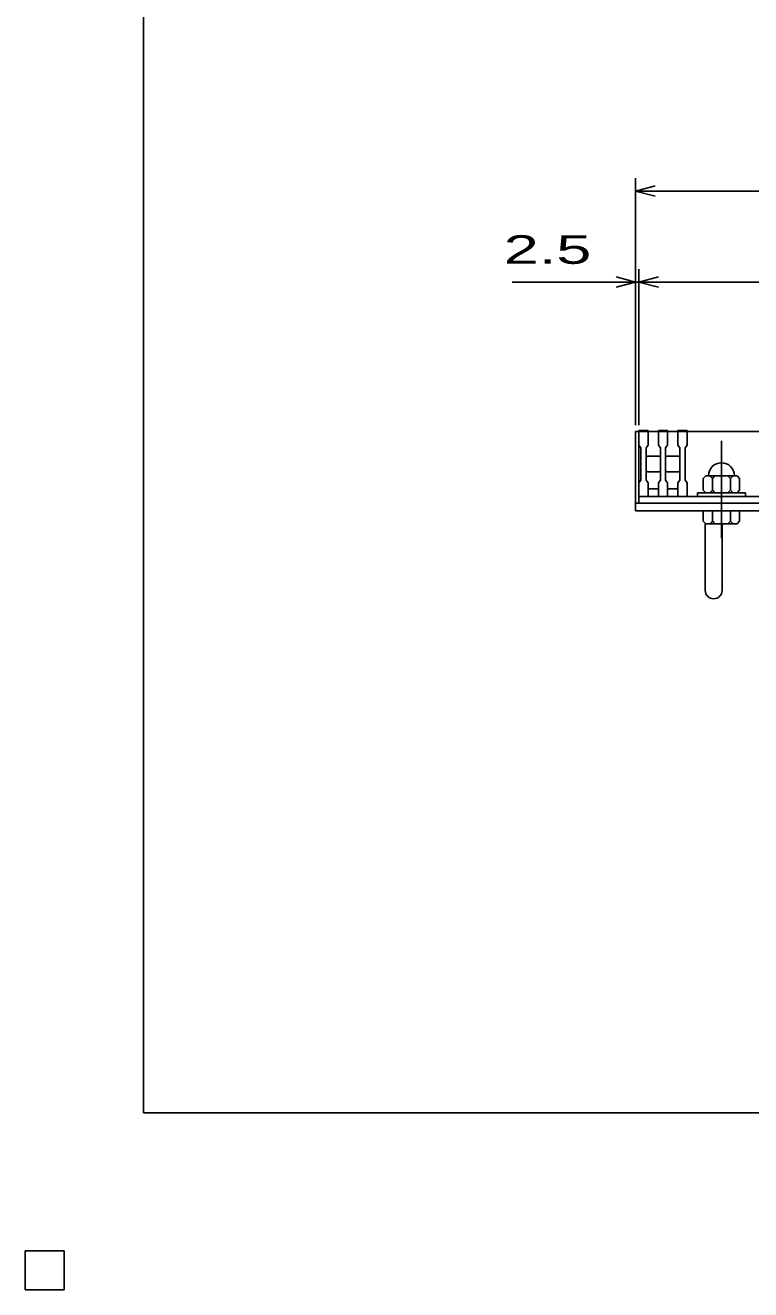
# Model space of a CAD drawing. Units: millimetres, scale not verified. Extents: x -1820 to 1731, y -1282 to 1054.
# Drawn here: x -1820 to -1262, y -1282 to -310 of the extents above; entities that cross this region are included whole.
import ezdxf
from ezdxf.enums import TextEntityAlignment as Align

# ---------------------------------------------------------------- set-up
doc = ezdxf.new("R2010")
doc.units = ezdxf.units.MM
doc.header["$LTSCALE"] = 10
doc.linetypes.add('CHAIN', pattern=[18.5, 12, -1.5, 3.5, -1.5])
for name, color, linetype, lineweight in [('0_2', 150, 'Continuous', 25), ('16', 3, 'Continuous', 25), ('19', 6, 'Continuous', 25), ('22', 4, 'Continuous', 25)]:
    doc.layers.add(name, color=color, linetype=linetype, lineweight=lineweight)
doc.styles.add('ベクトル', font='')
doc.styles.get('ベクトル').set_extended_font_data('ベクトル')

msp = doc.modelspace()

# ---------------------------------------------------------------- linework, layer by layer
at = {"layer": '0_2'}
for p, q in [((-1729, -1146.5), (-1729, 1053.5)), ((1731, -1146.5), (-1729, -1146.5))]:
    msp.add_line(p, q, dxfattribs=at)
at = {"layer": '16'}
for p, q in [((-1348, -622.5), (-1348, -621.8)), ((-1348, -621.8), (-1341, -621.8)), ((-1341, -621.8), (-1341, -622.5)), ((-1333, -622.5), (-1333, -621.8)), ((-1333, -621.8), (-1326, -621.8)), ((-1326, -621.8), (-1326, -622.5)), ((-1318, -622.5), (-1318, -621.8)), ((-1318, -621.8), (-1311, -621.8)), ((-1311, -621.8), (-1311, -622.5)), ((-1348, -622.5), (-1348, -633)), ((-1341, -622.5), (-1348, -622.5)), ((-1348, -622.5), (-1348, -666.5)), ((-1348, -622.5), (-353, -622.5)), ((-1341, -633), (-1341, -622.5)), ((-1333, -622.5), (-1333, -633)), ((-1326, -622.5), (-1333, -622.5)), ((-1326, -633), (-1326, -622.5)), ((-1318, -622.5), (-1318, -633)), ((-1311, -622.5), (-1318, -622.5)), ((-1311, -633), (-1311, -622.5)), ((-1311, -622.5), (-1258, -622.5)), ((-1348, -633), (-1346.5, -635)), ((-1346.5, -635), (-1346.5, -660)), ((-1342.5, -635), (-1341, -633)), ((-1342.5, -660), (-1342.5, -635)), ((-1342.5, -642.5), (-1341.5, -641.5)), ((-1341.5, -641.5), (-1332.5, -641.5)), ((-1333, -633), (-1331.5, -635)), ((-1332.5, -641.5), (-1331.5, -642.5)), ((-1331.5, -635), (-1331.5, -660)), ((-1327.5, -635), (-1326, -633)), ((-1327.5, -660), (-1327.5, -635)), ((-1327.5, -642.5), (-1326.5, -641.5)), ((-1326.5, -641.5), (-1317.5, -641.5)), ((-1318, -633), (-1316.5, -635)), ((-1317.5, -641.5), (-1316.5, -642.5)), ((-1316.5, -635), (-1316.5, -660)), ((-1312.5, -635), (-1311, -633)), ((-1312.5, -660), (-1312.5, -635)), ((-1346.5, -660), (-1348, -662)), ((-1341.5, -653.5), (-1342.5, -652.5)), ((-1341, -662), (-1342.5, -660)), ((-1332.5, -653.5), (-1341.5, -653.5)), ((-1331.5, -660), (-1333, -662)), ((-1331.5, -652.5), (-1332.5, -653.5)), ((-1326.5, -653.5), (-1327.5, -652.5)), ((-1326, -662), (-1327.5, -660)), ((-1317.5, -653.5), (-1326.5, -653.5)), ((-1316.5, -660), (-1318, -662)), ((-1316.5, -652.5), (-1317.5, -653.5)), ((-1311, -662), (-1312.5, -660)), ((-1296.5, -656.5), (-1298.5, -658.5)), ((-1298.5, -658.5), (-1298.5, -667.5)), ((-1272.5, -656.5), (-1296.5, -656.5)), ((-1291.5, -658.5), (-1293.5, -656.5)), ((-1289.5, -656.5), (-1291.5, -658.5)), ((-1291.5, -667.5), (-1291.5, -658.5)), ((-1277.5, -658.5), (-1279.5, -656.5)), ((-1275.5, -656.5), (-1277.5, -658.5)), ((-1277.5, -667.5), (-1277.5, -658.5)), ((-1270.5, -658.5), (-1272.5, -656.5)), ((-1270.5, -667.5), (-1270.5, -658.5)), ((-1348, -662), (-1348, -672.5)), ((-1341, -672.5), (-1341, -662)), ((-1341, -666.5), (-1333, -666.5)), ((-1333, -662), (-1333, -672.5)), ((-1326, -672.5), (-1326, -662)), ((-1326, -666.5), (-1318, -666.5)), ((-1318, -662), (-1318, -672.5)), ((-1311, -672.5), (-1311, -662)), ((-1303, -672.5), (-1303, -669.5)), ((-1303, -669.5), (-1266, -669.5)), ((-1298.5, -667.5), (-1296.5, -669.5)), ((-1293.5, -669.5), (-1291.5, -667.5)), ((-1291.5, -667.5), (-1289.5, -669.5)), ((-1279.5, -669.5), (-1277.5, -667.5)), ((-1277.5, -667.5), (-1275.5, -669.5)), ((-1272.5, -669.5), (-1270.5, -667.5)), ((-1266, -669.5), (-1266, -672.5)), ((-1348, -672.5), (-1341, -672.5)), ((-1348, -672.5), (-353, -672.5)), ((-1348, -677.5), (-1348, -672.5)), ((-353, -677.5), (-1348, -677.5)), ((-1333, -672.5), (-1326, -672.5)), ((-1318, -672.5), (-1311, -672.5)), ((-1258, -672.5), (-1311, -672.5)), ((-1266, -672.5), (-1303, -672.5)), ((-1790, -1252.5), (-1820, -1252.5)), ((-1820, -1252.5), (-1820, -1282.5)), ((-1790, -1252.5), (-1820, -1252.5)), ((-1820, -1252.5), (-1820, -1282.5)), ((-1790, -1252.5), (-1820, -1252.5)), ((-1820, -1252.5), (-1820, -1282.5)), ((-1790, -1252.5), (-1820, -1252.5)), ((-1820, -1252.5), (-1820, -1282.5)), ((-1790, -1252.5), (-1820, -1252.5)), ((-1820, -1252.5), (-1820, -1282.5)), ((-1790, -1282.5), (-1790, -1252.5)), ((-1790, -1282.5), (-1790, -1252.5)), ((-1790, -1282.5), (-1790, -1252.5)), ((-1790, -1282.5), (-1790, -1252.5)), ((-1790, -1282.5), (-1790, -1252.5)), ((-1820, -1282.5), (-1790, -1282.5)), ((-1820, -1282.5), (-1790, -1282.5)), ((-1820, -1282.5), (-1790, -1282.5)), ((-1820, -1282.5), (-1790, -1282.5)), ((-1820, -1282.5), (-1790, -1282.5))]:
    msp.add_line(p, q, dxfattribs=at)
at = {"layer": '16', "linetype": 'CHAIN'}
msp.add_line((-1284.5, -629.5), (-1284.5, -704.5), dxfattribs=at)
at = {"layer": '16'}
msp.add_arc((-1284.5, -656.5), 10, 0, 180, dxfattribs=at)
at = {"layer": '19'}
for p, q in [((-1350.5, -677.5), (-1350.5, -622.5)), ((-1350.5, -622.5), (-1348, -622.5)), ((-1350.5, -677.5), (-350.5, -677.5)), ((-1350.5, -683.5), (-1350.5, -677.5)), ((-350.5, -683.5), (-1350.5, -683.5)), ((-1298.5, -683.5), (-1298.5, -691.5)), ((-1270.5, -683.5), (-1298.5, -683.5)), ((-1291.5, -683.5), (-1291.5, -691.5)), ((-1277.5, -683.5), (-1277.5, -691.5)), ((-1270.5, -691.5), (-1270.5, -683.5)), ((-1298.5, -691.5), (-1296.5, -693.5)), ((-1297, -744.61), (-1297, -693.5)), ((-1296.5, -693.5), (-1272.5, -693.5)), ((-1291.5, -691.5), (-1293.5, -693.5)), ((-1289.5, -693.5), (-1291.5, -691.5)), ((-1284, -744.61), (-1284, -693.5)), ((-1277.5, -691.5), (-1279.5, -693.5)), ((-1275.5, -693.5), (-1277.5, -691.5)), ((-1272.5, -693.5), (-1270.5, -691.5))]:
    msp.add_line(p, q, dxfattribs=at)
msp.add_arc((-1290.5, -744.61), 6.5, 180, 0, dxfattribs=at)
at = {"layer": '22'}
for p, q in [((-1350.5, -617.5), (-1350.5, -427.5)), ((-1350.5, -437.5), (-1335.5, -433.5)), ((-1335.5, -441.5), (-1350.5, -437.5)), ((-1350.5, -437.5), (-350.5, -437.5)), ((-1350.5, -507.5), (-1365.5, -503.5)), ((-1350.5, -617.5), (-1350.5, -497.5)), ((-1348, -617.5), (-1348, -497.5)), ((-1348, -507.5), (-1333, -503.5)), ((-1445.5, -507.5), (-1350.5, -507.5)), ((-1365.5, -511.5), (-1350.5, -507.5)), ((-1350.5, -507.5), (-1348, -507.5)), ((-1333, -511.5), (-1348, -507.5)), ((-1348, -507.5), (-353, -507.5))]:
    msp.add_line(p, q, dxfattribs=at)
at = {"layer": '22', "color": 2}
for p, q in [((-1790, -1252.5), (-1820, -1252.5)), ((-1820, -1252.5), (-1820, -1282.5)), ((-1790, -1252.5), (-1820, -1252.5)), ((-1820, -1252.5), (-1820, -1282.5)), ((-1790, -1252.5), (-1820, -1252.5)), ((-1820, -1252.5), (-1820, -1282.5)), ((-1790, -1282.5), (-1790, -1252.5)), ((-1790, -1282.5), (-1790, -1252.5)), ((-1790, -1282.5), (-1790, -1252.5)), ((-1820, -1282.5), (-1790, -1282.5)), ((-1820, -1282.5), (-1790, -1282.5)), ((-1820, -1282.5), (-1790, -1282.5))]:
    msp.add_line(p, q, dxfattribs=at)

# ---------------------------------------------------------------- texts
at = {"layer": '22', "color": 2, "style": 'ベクトル', "width": 1.65}
msp.add_text(' 2.5 ', height=21.99, dxfattribs=at).set_placement((-1465.5, -482.5), align=Align.MIDDLE_LEFT)

doc.saveas('drawing.dxf')
